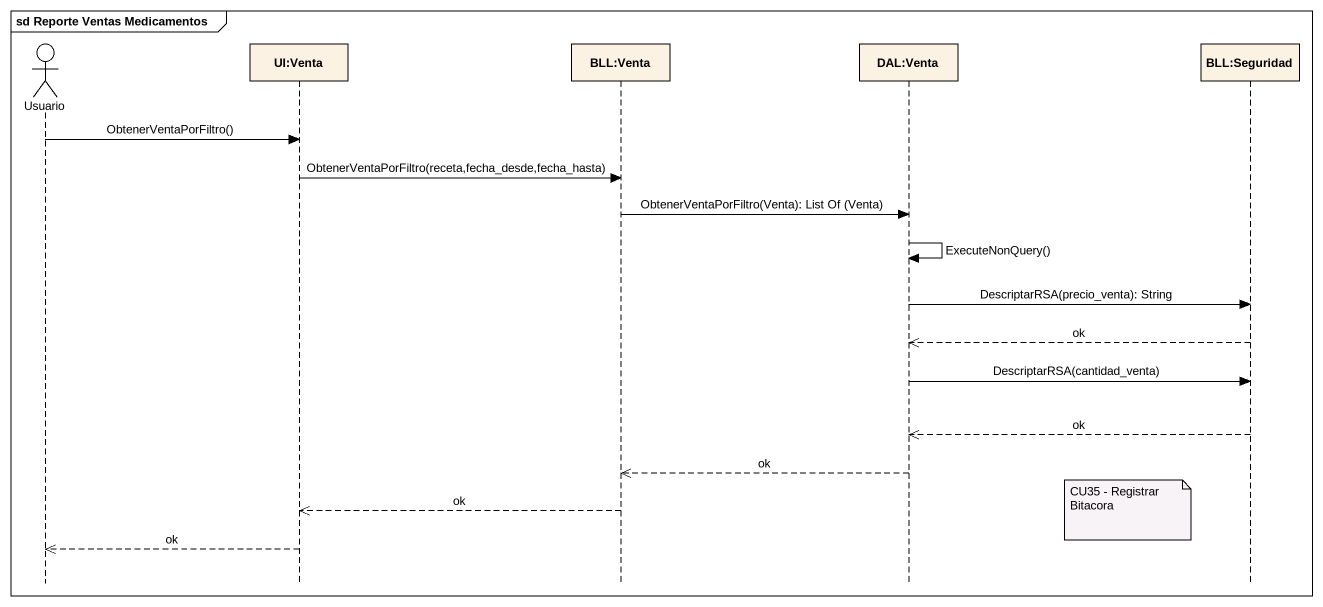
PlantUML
@startuml
mainframe sd Reporte Ventas Medicamentos
hide footbox
actor Usuario
participant "UI:Venta" as UI_Venta
participant "BLL:Venta" as BLL_Venta
participant "DAL:Venta" as DAL_Venta
participant "BLL:Seguridad" as BLL_Seguridad

Usuario -> UI_Venta : ObtenerVentaPorFiltro()
UI_Venta -> BLL_Venta : ObtenerVentaPorFiltro(receta,fecha_desde,fecha_hasta)
BLL_Venta -> DAL_Venta : ObtenerVentaPorFiltro(Venta): List Of (Venta)
DAL_Venta -> DAL_Venta : ExecuteNonQuery()
DAL_Venta -> BLL_Seguridad : DescriptarRSA(precio_venta): String
BLL_Seguridad -->> DAL_Venta : ok
DAL_Venta -> BLL_Seguridad : DescriptarRSA(cantidad_venta)
BLL_Seguridad -->> DAL_Venta : ok
DAL_Venta -->> BLL_Venta : ok
note left of BLL_Seguridad : CU35 - Registrar Bitacora
BLL_Venta -->> UI_Venta : ok
UI_Venta -->> Usuario : ok
@enduml
